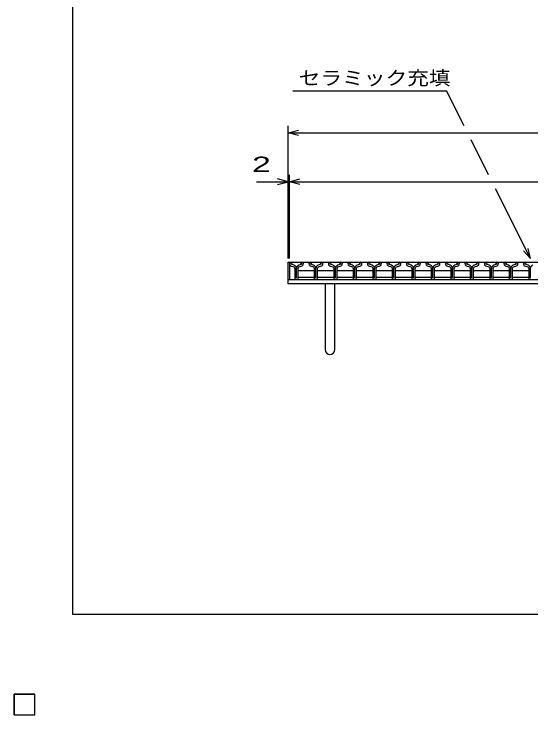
# Model space of a CAD drawing. Units: millimetres, scale not verified. Extents: x -1820 to 1724, y -1285 to 1059.
# Drawn here: x -1820 to -1080, y -1285 to -282 of the extents above; entities that cross this region are included whole.
import ezdxf
from ezdxf.enums import TextEntityAlignment as Align

# ---------------------------------------------------------------- set-up
doc = ezdxf.new("R2010")
doc.units = ezdxf.units.MM
doc.header["$LTSCALE"] = 10
for name, color, linetype, lineweight in [('0_2', 150, 'Continuous', 25), ('16', 3, 'Continuous', 25), ('19', 6, 'Continuous', 25), ('22', 2, 'Continuous', 25)]:
    doc.layers.add(name, color=color, linetype=linetype, lineweight=lineweight)
doc.styles.add('ベクトル', font='')
doc.styles.get('ベクトル').set_extended_font_data('ベクトル')

msp = doc.modelspace()

# ---------------------------------------------------------------- linework, layer by layer
at = {"layer": '0_2'}
for p, q in [((-1736, -1141), (-1736, 1059)), ((1724, -1141), (-1736, -1141))]:
    msp.add_line(p, q, dxfattribs=at)
at = {"layer": '16'}
for p, q in [((-1426, -637), (-430, -637)), ((-1426, -637), (-1426, -662)), ((-1419.3, -641.53), (-1423.62, -640.01)), ((-1423.46, -639.31), (-1422.02, -638.61)), ((-1422.02, -638.61), (-1422.02, -638.38)), ((-1408.4, -640.01), (-1412.72, -641.53)), ((-1410, -638.38), (-1410, -638.61)), ((-1410, -638.61), (-1408.56, -639.31)), ((-1391.4, -641.53), (-1395.72, -640.01)), ((-1395.56, -639.31), (-1394.12, -638.61)), ((-1394.12, -638.61), (-1394.12, -638.38)), ((-1380.5, -640.01), (-1384.82, -641.53)), ((-1382.1, -638.38), (-1382.1, -638.61)), ((-1382.1, -638.61), (-1380.66, -639.31)), ((-1363.5, -641.53), (-1367.82, -640.01)), ((-1367.66, -639.31), (-1366.22, -638.61)), ((-1366.22, -638.61), (-1366.22, -638.38)), ((-1352.6, -640.01), (-1356.92, -641.53)), ((-1354.2, -638.38), (-1354.2, -638.61)), ((-1354.2, -638.61), (-1352.76, -639.31)), ((-1335.6, -641.53), (-1339.92, -640.01)), ((-1339.76, -639.31), (-1338.32, -638.61)), ((-1338.32, -638.61), (-1338.32, -638.38)), ((-1324.7, -640.01), (-1329.02, -641.53)), ((-1326.3, -638.38), (-1326.3, -638.61)), ((-1326.3, -638.61), (-1324.86, -639.31)), ((-1307.7, -641.53), (-1312.02, -640.01)), ((-1311.86, -639.31), (-1310.42, -638.61)), ((-1310.42, -638.61), (-1310.42, -638.38)), ((-1296.8, -640.01), (-1301.12, -641.53)), ((-1298.4, -638.38), (-1298.4, -638.61)), ((-1298.4, -638.61), (-1296.96, -639.31)), ((-1279.8, -641.53), (-1284.12, -640.01)), ((-1283.96, -639.31), (-1282.52, -638.61)), ((-1282.52, -638.61), (-1282.52, -638.38)), ((-1268.9, -640.01), (-1273.22, -641.53)), ((-1270.5, -638.38), (-1270.5, -638.61)), ((-1270.5, -638.61), (-1269.06, -639.31)), ((-1251.9, -641.53), (-1256.22, -640.01)), ((-1256.06, -639.31), (-1254.62, -638.61)), ((-1254.62, -638.61), (-1254.62, -638.38)), ((-1241, -640.01), (-1245.32, -641.53)), ((-1242.6, -638.38), (-1242.6, -638.61)), ((-1242.6, -638.61), (-1241.16, -639.31)), ((-1224, -641.53), (-1228.32, -640.01)), ((-1228.16, -639.31), (-1226.72, -638.61)), ((-1226.72, -638.61), (-1226.72, -638.38)), ((-1213.1, -640.01), (-1217.42, -641.53)), ((-1214.7, -638.38), (-1214.7, -638.61)), ((-1214.7, -638.61), (-1213.26, -639.31)), ((-1196.1, -641.53), (-1200.42, -640.01)), ((-1200.26, -639.31), (-1198.82, -638.61)), ((-1198.82, -638.61), (-1198.82, -638.38)), ((-1185.2, -640.01), (-1189.52, -641.53)), ((-1186.8, -638.38), (-1186.8, -638.61)), ((-1186.8, -638.61), (-1185.36, -639.31)), ((-1168.2, -641.53), (-1172.52, -640.01)), ((-1172.36, -639.31), (-1170.92, -638.61)), ((-1170.92, -638.61), (-1170.92, -638.38)), ((-1157.3, -640.01), (-1161.62, -641.53)), ((-1158.9, -638.38), (-1158.9, -638.61)), ((-1158.9, -638.61), (-1157.46, -639.31)), ((-1140.3, -641.53), (-1144.62, -640.01)), ((-1144.46, -639.31), (-1143.02, -638.61)), ((-1143.02, -638.61), (-1143.02, -638.38)), ((-1129.4, -640.01), (-1133.72, -641.53)), ((-1131, -638.38), (-1131, -638.61)), ((-1131, -638.61), (-1129.56, -639.31)), ((-1112.4, -641.53), (-1116.72, -640.01)), ((-1116.56, -639.31), (-1115.12, -638.61)), ((-1115.12, -638.61), (-1115.12, -638.38)), ((-1101.5, -640.01), (-1105.82, -641.53)), ((-1103.1, -638.38), (-1103.1, -638.61)), ((-1103.1, -638.61), (-1101.66, -639.31)), ((-1084.5, -641.53), (-1088.82, -640.01)), ((-1088.66, -639.31), (-1087.22, -638.61)), ((-1087.22, -638.61), (-1087.22, -638.38)), ((-1424.38, -642.18), (-1419.51, -643.89)), ((-1418.31, -645.59), (-1418.31, -661.31)), ((-1416, -659.71), (-1416, -645.64)), ((-1413.75, -650), (-1412.75, -649)), ((-1413.71, -661.31), (-1413.71, -645.59)), ((-1412.75, -649), (-1391.35, -649)), ((-1412.51, -643.89), (-1407.64, -642.18)), ((-1396.48, -642.18), (-1391.61, -643.89)), ((-1391.35, -649), (-1390.35, -650)), ((-1390.41, -645.59), (-1390.41, -661.31)), ((-1388.1, -659.71), (-1388.1, -645.64)), ((-1385.85, -650), (-1384.85, -649)), ((-1385.81, -661.31), (-1385.81, -645.59)), ((-1384.85, -649), (-1363.45, -649)), ((-1384.61, -643.89), (-1379.74, -642.18)), ((-1368.58, -642.18), (-1363.71, -643.89)), ((-1363.45, -649), (-1362.45, -650)), ((-1362.51, -645.59), (-1362.51, -661.31)), ((-1360.2, -659.71), (-1360.2, -645.64)), ((-1357.95, -650), (-1356.95, -649)), ((-1357.91, -661.31), (-1357.91, -645.59)), ((-1356.95, -649), (-1335.55, -649)), ((-1356.71, -643.89), (-1351.84, -642.18)), ((-1340.68, -642.18), (-1335.81, -643.89)), ((-1335.55, -649), (-1334.55, -650)), ((-1334.61, -645.59), (-1334.61, -661.31)), ((-1332.3, -659.71), (-1332.3, -645.64)), ((-1330.05, -650), (-1329.05, -649)), ((-1330.01, -661.31), (-1330.01, -645.59)), ((-1329.05, -649), (-1307.65, -649)), ((-1328.81, -643.89), (-1323.94, -642.18)), ((-1312.78, -642.18), (-1307.91, -643.89)), ((-1307.65, -649), (-1306.65, -650)), ((-1306.71, -645.59), (-1306.71, -661.31)), ((-1304.4, -659.71), (-1304.4, -645.64)), ((-1302.15, -650), (-1301.15, -649)), ((-1302.11, -661.31), (-1302.11, -645.59)), ((-1301.15, -649), (-1279.75, -649)), ((-1300.91, -643.89), (-1296.04, -642.18)), ((-1284.88, -642.18), (-1280.01, -643.89)), ((-1279.75, -649), (-1278.75, -650)), ((-1278.81, -645.59), (-1278.81, -661.31)), ((-1276.5, -659.71), (-1276.5, -645.64)), ((-1274.25, -650), (-1273.25, -649)), ((-1274.21, -661.31), (-1274.21, -645.59)), ((-1273.25, -649), (-1251.85, -649)), ((-1273.01, -643.89), (-1268.14, -642.18)), ((-1256.98, -642.18), (-1252.11, -643.89)), ((-1251.85, -649), (-1250.85, -650)), ((-1250.91, -645.59), (-1250.91, -661.31)), ((-1248.6, -659.71), (-1248.6, -645.64)), ((-1246.35, -650), (-1245.35, -649)), ((-1246.31, -661.31), (-1246.31, -645.59)), ((-1245.35, -649), (-1223.95, -649)), ((-1245.11, -643.89), (-1240.24, -642.18)), ((-1229.08, -642.18), (-1224.21, -643.89)), ((-1223.95, -649), (-1222.95, -650)), ((-1223.01, -645.59), (-1223.01, -661.31)), ((-1220.7, -659.71), (-1220.7, -645.64)), ((-1218.45, -650), (-1217.45, -649)), ((-1218.41, -661.31), (-1218.41, -645.59)), ((-1217.45, -649), (-1196.05, -649)), ((-1217.21, -643.89), (-1212.34, -642.18)), ((-1201.18, -642.18), (-1196.31, -643.89)), ((-1196.05, -649), (-1195.05, -650)), ((-1195.11, -645.59), (-1195.11, -661.31)), ((-1192.8, -659.71), (-1192.8, -645.64)), ((-1190.55, -650), (-1189.55, -649)), ((-1190.51, -661.31), (-1190.51, -645.59)), ((-1189.55, -649), (-1168.15, -649)), ((-1189.31, -643.89), (-1184.44, -642.18)), ((-1173.28, -642.18), (-1168.41, -643.89)), ((-1168.15, -649), (-1167.15, -650)), ((-1167.21, -645.59), (-1167.21, -661.31)), ((-1164.9, -659.71), (-1164.9, -645.64)), ((-1162.65, -650), (-1161.65, -649)), ((-1162.61, -661.31), (-1162.61, -645.59)), ((-1161.65, -649), (-1140.25, -649)), ((-1161.41, -643.89), (-1156.54, -642.18)), ((-1145.38, -642.18), (-1140.51, -643.89)), ((-1140.25, -649), (-1139.25, -650)), ((-1139.31, -645.59), (-1139.31, -661.31)), ((-1137, -659.71), (-1137, -645.64)), ((-1134.75, -650), (-1133.75, -649)), ((-1134.71, -661.31), (-1134.71, -645.59)), ((-1133.75, -649), (-1112.35, -649)), ((-1133.51, -643.89), (-1128.64, -642.18)), ((-1117.48, -642.18), (-1112.61, -643.89)), ((-1112.35, -649), (-1111.35, -650)), ((-1111.41, -645.59), (-1111.41, -661.31)), ((-1109.1, -659.71), (-1109.1, -645.64)), ((-1106.85, -650), (-1105.85, -649)), ((-1106.81, -661.31), (-1106.81, -645.59)), ((-1105.85, -649), (-1084.45, -649)), ((-1105.61, -643.89), (-1100.74, -642.18)), ((-1089.58, -642.18), (-1084.71, -643.89)), ((-1084.45, -649), (-1083.45, -650)), ((-1083.51, -645.59), (-1083.51, -661.31)), ((-1081.2, -659.71), (-1081.2, -645.64)), ((-1426, -662), (-430, -662)), ((-1417.61, -662.01), (-1414.41, -662.01)), ((-1412.75, -659), (-1413.75, -658)), ((-1391.35, -659), (-1412.75, -659)), ((-1390.35, -658), (-1391.35, -659)), ((-1389.71, -662.01), (-1386.51, -662.01)), ((-1384.85, -659), (-1385.85, -658)), ((-1363.45, -659), (-1384.85, -659)), ((-1362.45, -658), (-1363.45, -659)), ((-1361.81, -662.01), (-1358.61, -662.01)), ((-1356.95, -659), (-1357.95, -658)), ((-1335.55, -659), (-1356.95, -659)), ((-1334.55, -658), (-1335.55, -659)), ((-1333.91, -662.01), (-1330.71, -662.01)), ((-1329.05, -659), (-1330.05, -658)), ((-1307.65, -659), (-1329.05, -659)), ((-1306.65, -658), (-1307.65, -659)), ((-1306.01, -662.01), (-1302.81, -662.01)), ((-1301.15, -659), (-1302.15, -658)), ((-1279.75, -659), (-1301.15, -659)), ((-1278.75, -658), (-1279.75, -659)), ((-1278.11, -662.01), (-1274.91, -662.01)), ((-1273.25, -659), (-1274.25, -658)), ((-1251.85, -659), (-1273.25, -659)), ((-1250.85, -658), (-1251.85, -659)), ((-1250.21, -662.01), (-1247.01, -662.01)), ((-1245.35, -659), (-1246.35, -658)), ((-1223.95, -659), (-1245.35, -659)), ((-1222.95, -658), (-1223.95, -659)), ((-1222.31, -662.01), (-1219.11, -662.01)), ((-1217.45, -659), (-1218.45, -658)), ((-1196.05, -659), (-1217.45, -659)), ((-1195.05, -658), (-1196.05, -659)), ((-1194.41, -662.01), (-1191.21, -662.01)), ((-1189.55, -659), (-1190.55, -658)), ((-1168.15, -659), (-1189.55, -659)), ((-1167.15, -658), (-1168.15, -659)), ((-1166.51, -662.01), (-1163.31, -662.01)), ((-1161.65, -659), (-1162.65, -658)), ((-1140.25, -659), (-1161.65, -659)), ((-1139.25, -658), (-1140.25, -659)), ((-1138.61, -662.01), (-1135.41, -662.01)), ((-1133.75, -659), (-1134.75, -658)), ((-1112.35, -659), (-1133.75, -659)), ((-1111.35, -658), (-1112.35, -659)), ((-1110.71, -662.01), (-1107.51, -662.01)), ((-1105.85, -659), (-1106.85, -658)), ((-1084.45, -659), (-1105.85, -659)), ((-1083.45, -658), (-1084.45, -659)), ((-1082.81, -662.01), (-1079.61, -662.01)), ((-1820, -1255), (-1790, -1255)), ((-1820, -1285), (-1820, -1255)), ((-1820, -1255), (-1790, -1255)), ((-1820, -1285), (-1820, -1255)), ((-1820, -1255), (-1790, -1255)), ((-1820, -1285), (-1820, -1255)), ((-1820, -1255), (-1790, -1255)), ((-1820, -1285), (-1820, -1255)), ((-1820, -1255), (-1790, -1255)), ((-1820, -1285), (-1820, -1255)), ((-1790, -1285), (-1790, -1255)), ((-1790, -1285), (-1790, -1255)), ((-1790, -1285), (-1790, -1255)), ((-1790, -1285), (-1790, -1255)), ((-1790, -1285), (-1790, -1255)), ((-1820, -1285), (-1790, -1285)), ((-1820, -1285), (-1790, -1285)), ((-1820, -1285), (-1790, -1285)), ((-1820, -1285), (-1790, -1285)), ((-1820, -1285), (-1790, -1285))]:
    msp.add_line(p, q, dxfattribs=at)
for centre, radius, start, end in [((-1423.31, -639.7), 2.7, 90.98, 246.68), ((-1423.29, -639.72), 0.44, 111.91, 222.33), ((-1423.47, -638.45), 1.45, 2.5, 85.55), ((-1420.59, -645.94), 4.6, 3.78, 73.7), ((-1411.43, -645.94), 4.6, 106.3, 176.22), ((-1408.55, -638.45), 1.45, 94.45, 177.5), ((-1408.71, -639.7), 2.7, 293.32, 89.02002), ((-1408.73, -639.72), 0.44, 317.67, 68.08999), ((-1395.41, -639.7), 2.7, 90.98, 246.68), ((-1395.39, -639.72), 0.44, 111.91, 222.33), ((-1395.57, -638.45), 1.45, 2.5, 85.55), ((-1392.69, -645.94), 4.6, 3.78, 73.7), ((-1383.53, -645.94), 4.6, 106.3, 176.22), ((-1380.65, -638.45), 1.45, 94.45, 177.5), ((-1380.81, -639.7), 2.7, 293.32, 89.02002), ((-1380.83, -639.72), 0.44, 317.67, 68.08999), ((-1367.51, -639.7), 2.7, 90.98, 246.68), ((-1367.49, -639.72), 0.44, 111.91, 222.33), ((-1367.67, -638.45), 1.45, 2.5, 85.55), ((-1364.79, -645.94), 4.6, 3.78, 73.7), ((-1355.63, -645.94), 4.6, 106.3, 176.22), ((-1352.75, -638.45), 1.45, 94.45, 177.5), ((-1352.91, -639.7), 2.7, 293.32, 89.02002), ((-1352.93, -639.72), 0.44, 317.67, 68.08999), ((-1339.61, -639.7), 2.7, 90.98, 246.68), ((-1339.59, -639.72), 0.44, 111.91, 222.33), ((-1339.77, -638.45), 1.45, 2.5, 85.55), ((-1336.89, -645.94), 4.6, 3.78, 73.7), ((-1327.73, -645.94), 4.6, 106.3, 176.22), ((-1324.85, -638.45), 1.45, 94.45, 177.5), ((-1325.01, -639.7), 2.7, 293.32, 89.02002), ((-1325.03, -639.72), 0.44, 317.67, 68.08999), ((-1311.71, -639.7), 2.7, 90.98, 246.68), ((-1311.69, -639.72), 0.44, 111.91, 222.33), ((-1311.87, -638.45), 1.45, 2.5, 85.55), ((-1308.99, -645.94), 4.6, 3.78, 73.7), ((-1299.83, -645.94), 4.6, 106.3, 176.22), ((-1296.95, -638.45), 1.45, 94.45, 177.5), ((-1297.11, -639.7), 2.7, 293.32, 89.02002), ((-1297.13, -639.72), 0.44, 317.67, 68.08999), ((-1283.81, -639.7), 2.7, 90.98, 246.68), ((-1283.79, -639.72), 0.44, 111.91, 222.33), ((-1283.97, -638.45), 1.45, 2.5, 85.55), ((-1281.09, -645.94), 4.6, 3.78, 73.7), ((-1271.93, -645.94), 4.6, 106.3, 176.22), ((-1269.05, -638.45), 1.45, 94.45, 177.5), ((-1269.21, -639.7), 2.7, 293.32, 89.02002), ((-1269.23, -639.72), 0.44, 317.67, 68.08999), ((-1255.91, -639.7), 2.7, 90.98, 246.68), ((-1255.89, -639.72), 0.44, 111.91, 222.33), ((-1256.07, -638.45), 1.45, 2.5, 85.55), ((-1253.19, -645.94), 4.6, 3.78, 73.7), ((-1244.03, -645.94), 4.6, 106.3, 176.22), ((-1241.15, -638.45), 1.45, 94.45, 177.5), ((-1241.31, -639.7), 2.7, 293.32, 89.02002), ((-1241.33, -639.72), 0.44, 317.67, 68.08999), ((-1228.01, -639.7), 2.7, 90.98, 246.68), ((-1227.99, -639.72), 0.44, 111.91, 222.33), ((-1228.17, -638.45), 1.45, 2.5, 85.55), ((-1225.29, -645.94), 4.6, 3.78, 73.7), ((-1216.13, -645.94), 4.6, 106.3, 176.22), ((-1213.25, -638.45), 1.45, 94.45, 177.5), ((-1213.41, -639.7), 2.7, 293.32, 89.02002), ((-1213.43, -639.72), 0.44, 317.67, 68.08999), ((-1200.11, -639.7), 2.7, 90.98, 246.68), ((-1200.09, -639.72), 0.44, 111.91, 222.33), ((-1200.27, -638.45), 1.45, 2.5, 85.55), ((-1197.39, -645.94), 4.6, 3.78, 73.7), ((-1188.23, -645.94), 4.6, 106.3, 176.22), ((-1185.35, -638.45), 1.45, 94.45, 177.5), ((-1185.51, -639.7), 2.7, 293.32, 89.02002), ((-1185.53, -639.72), 0.44, 317.67, 68.08999), ((-1172.21, -639.7), 2.7, 90.98, 246.68), ((-1172.19, -639.72), 0.44, 111.91, 222.33), ((-1172.37, -638.45), 1.45, 2.5, 85.55), ((-1169.49, -645.94), 4.6, 3.78, 73.7), ((-1160.33, -645.94), 4.6, 106.3, 176.22), ((-1157.45, -638.45), 1.45, 94.45, 177.5), ((-1157.61, -639.7), 2.7, 293.32, 89.02002), ((-1157.63, -639.72), 0.44, 317.67, 68.08999), ((-1144.31, -639.7), 2.7, 90.98, 246.68), ((-1144.29, -639.72), 0.44, 111.91, 222.33), ((-1144.47, -638.45), 1.45, 2.5, 85.55), ((-1141.59, -645.94), 4.6, 3.78, 73.7), ((-1132.43, -645.94), 4.6, 106.3, 176.22), ((-1129.55, -638.45), 1.45, 94.45, 177.5), ((-1129.71, -639.7), 2.7, 293.32, 89.02002), ((-1129.73, -639.72), 0.44, 317.67, 68.08999), ((-1116.41, -639.7), 2.7, 90.98, 246.68), ((-1116.39, -639.72), 0.44, 111.91, 222.33), ((-1116.57, -638.45), 1.45, 2.5, 85.55), ((-1113.69, -645.94), 4.6, 3.78, 73.7), ((-1104.53, -645.94), 4.6, 106.3, 176.22), ((-1101.65, -638.45), 1.45, 94.45, 177.5), ((-1101.81, -639.7), 2.7, 293.32, 89.02002), ((-1101.83, -639.72), 0.44, 317.67, 68.08999), ((-1088.51, -639.7), 2.7, 90.98, 246.68), ((-1088.49, -639.72), 0.44, 111.91, 222.33), ((-1088.67, -638.45), 1.45, 2.5, 85.55), ((-1085.79, -645.94), 4.6, 3.78, 73.7), ((-1076.63, -645.94), 4.6, 106.3, 176.22), ((-1420.11, -645.59), 1.8, 0, 70.58), ((-1411.91, -645.59), 1.8, 109.42, 180), ((-1392.21, -645.59), 1.8, 0, 70.58), ((-1384.01, -645.59), 1.8, 109.42, 180), ((-1364.31, -645.59), 1.8, 0, 70.58), ((-1356.11, -645.59), 1.8, 109.42, 180), ((-1336.41, -645.59), 1.8, 0, 70.58), ((-1328.21, -645.59), 1.8, 109.42, 180), ((-1308.51, -645.59), 1.8, 0, 70.58), ((-1300.31, -645.59), 1.8, 109.42, 180), ((-1280.61, -645.59), 1.8, 0, 70.58), ((-1272.41, -645.59), 1.8, 109.42, 180), ((-1252.71, -645.59), 1.8, 0, 70.58), ((-1244.51, -645.59), 1.8, 109.42, 180), ((-1224.81, -645.59), 1.8, 0, 70.58), ((-1216.61, -645.59), 1.8, 109.42, 180), ((-1196.91, -645.59), 1.8, 0, 70.58), ((-1188.71, -645.59), 1.8, 109.42, 180), ((-1169.01, -645.59), 1.8, 0, 70.58), ((-1160.81, -645.59), 1.8, 109.42, 180), ((-1141.11, -645.59), 1.8, 0, 70.58), ((-1132.91, -645.59), 1.8, 109.42, 180), ((-1113.21, -645.59), 1.8, 0, 70.58), ((-1105.01, -645.59), 1.8, 109.42, 180), ((-1085.31, -645.59), 1.8, 0, 70.58), ((-1417.61, -661.31), 0.7, 180, 270), ((-1414.41, -661.31), 0.7, 270, 0), ((-1389.71, -661.31), 0.7, 180, 270), ((-1386.51, -661.31), 0.7, 270, 0), ((-1361.81, -661.31), 0.7, 180, 270), ((-1358.61, -661.31), 0.7, 270, 0), ((-1333.91, -661.31), 0.7, 180, 270), ((-1330.71, -661.31), 0.7, 270, 0), ((-1306.01, -661.31), 0.7, 180, 270), ((-1302.81, -661.31), 0.7, 270, 0), ((-1278.11, -661.31), 0.7, 180, 270), ((-1274.91, -661.31), 0.7, 270, 0), ((-1250.21, -661.31), 0.7, 180, 270), ((-1247.01, -661.31), 0.7, 270, 0), ((-1222.31, -661.31), 0.7, 180, 270), ((-1219.11, -661.31), 0.7, 270, 0), ((-1194.41, -661.31), 0.7, 180, 270), ((-1191.21, -661.31), 0.7, 270, 0), ((-1166.51, -661.31), 0.7, 180, 270), ((-1163.31, -661.31), 0.7, 270, 0), ((-1138.61, -661.31), 0.7, 180, 270), ((-1135.41, -661.31), 0.7, 270, 0), ((-1110.71, -661.31), 0.7, 180, 270), ((-1107.51, -661.31), 0.7, 270, 0), ((-1082.81, -661.31), 0.7, 180, 270)]:
    msp.add_arc(centre, radius, start, end, dxfattribs=at)
at = {"layer": '19'}
for p, q in [((-1428, -662), (-1428, -637)), ((-1428, -637), (-1426, -637)), ((-1428, -662), (-428, -662)), ((-1428, -668), (-1428, -662)), ((-428, -668), (-1428, -668)), ((-1375, -668), (-1375, -762)), ((-1361, -762), (-1361, -668))]:
    msp.add_line(p, q, dxfattribs=at)
msp.add_arc((-1368, -762), 7, 180, 0, dxfattribs=at)
at = {"layer": '22', "color": 4}
for p, q in [((-1421.2, -392), (-1201.2, -392)), ((-1176.2, -442), (-1201.2, -392)), ((-1428, -632), (-1428, -442)), ((-1428, -452), (-1413, -448)), ((-1413, -456), (-1428, -452)), ((-1428, -452), (-428, -452)), ((-1141.2, -512), (-1166.2, -462)), ((-1428, -522), (-1443, -518)), ((-1428, -632), (-1428, -512)), ((-1426, -632), (-1426, -512)), ((-1426, -522), (-1411, -518)), ((-1473, -522), (-1428, -522)), ((-1443, -526), (-1428, -522)), ((-1428, -522), (-1426, -522)), ((-1411, -526), (-1426, -522)), ((-1426, -522), (-430, -522)), ((-1081.2, -632), (-1131.2, -532)), ((-1081.2, -632), (-1091.2, -621)), ((-1081.2, -632), (-1084.2, -617.4)), ((-1790, -1255), (-1820, -1255)), ((-1820, -1255), (-1820, -1285)), ((-1790, -1255), (-1820, -1255)), ((-1820, -1255), (-1820, -1285)), ((-1790, -1255), (-1820, -1255)), ((-1820, -1255), (-1820, -1285)), ((-1790, -1285), (-1790, -1255)), ((-1790, -1285), (-1790, -1255)), ((-1790, -1285), (-1790, -1255)), ((-1820, -1285), (-1790, -1285)), ((-1820, -1285), (-1790, -1285)), ((-1820, -1285), (-1790, -1285))]:
    msp.add_line(p, q, dxfattribs=at)
at = {"layer": '22'}
for p, q in [((-1790, -1255), (-1820, -1255)), ((-1820, -1255), (-1820, -1285)), ((-1790, -1255), (-1820, -1255)), ((-1820, -1255), (-1820, -1285)), ((-1790, -1255), (-1820, -1255)), ((-1820, -1255), (-1820, -1285)), ((-1790, -1285), (-1790, -1255)), ((-1790, -1285), (-1790, -1255)), ((-1790, -1285), (-1790, -1255)), ((-1820, -1285), (-1790, -1285)), ((-1820, -1285), (-1790, -1285)), ((-1820, -1285), (-1790, -1285))]:
    msp.add_line(p, q, dxfattribs=at)

# ---------------------------------------------------------------- texts
at = {"layer": '22', "style": 'ベクトル'}
for s, height, width, p in [('セラミック充填', 19.79, 1.15, (-1412.7, -373.5)), (' 2 ', 21.99, 1.65, (-1493, -497)), (' 2 ', 21.99, 1.65, (-1493, -497))]:
    msp.add_text(s, height=height, dxfattribs=dict(at, width=width)).set_placement(p, align=Align.MIDDLE_LEFT)

doc.saveas('drawing.dxf')
